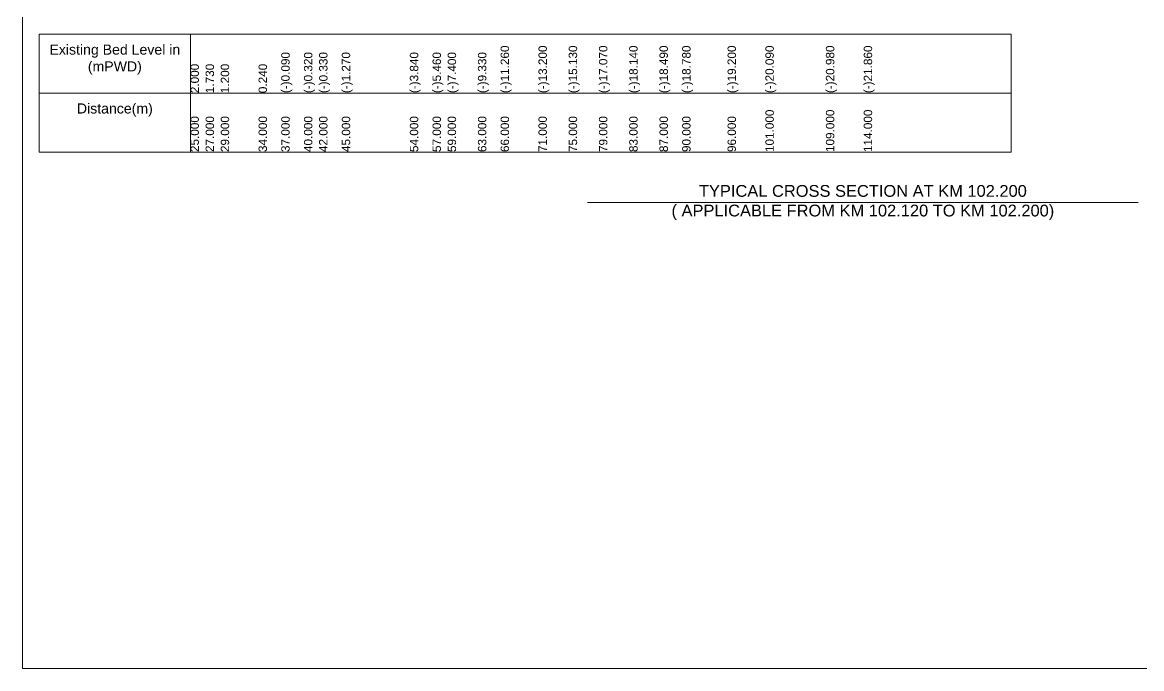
# Model space of a CAD drawing. Header units: inches. Extents: x 89000 to 305017, y -7071 to 0.
# Drawn here: x 175000 to 181658, y -7071 to -3229 of the extents above; entities that cross this region are included whole.
import ezdxf

# ---------------------------------------------------------------- set-up
doc = ezdxf.new("R2010")
doc.units = ezdxf.units.IN
doc.header["$LTSCALE"] = 7
doc.header["$MEASUREMENT"] = 0
for name, color, linetype, lineweight in [('Cross section Data Border', 7, 'Continuous', 9), ('Cross Section Labels', 7, 'Continuous', 9), ('Long Section Labels', 7, 'Continuous', 9)]:
    doc.layers.add(name, color=color, linetype=linetype, lineweight=lineweight)
doc.styles.get("Standard").update_dxf_attribs({"font": 'arial.ttf'})

msp = doc.modelspace()

# ---------------------------------------------------------------- linework, layer by layer
at = {"layer": 'Cross section Data Border'}
msp.add_lwpolyline([(175100, -3300), (180881.41334, -3300), (180881.41334, -4000), (175100, -4000)], close=True, dxfattribs=at)
for points in [[(176000, -3300), (176000, -4000)], [(175100, -3650), (180881.41334, -3650)]]:
    msp.add_lwpolyline(points, dxfattribs=at)
at = {"layer": 'Cross Section Labels'}
msp.add_lwpolyline([(175000, 0), (185000, 0), (185000, -7071), (175000, -7071)], close=True, dxfattribs=at)
msp.add_lwpolyline([(178362, -4300), (180000, -4300), (181638, -4300)], dxfattribs=at)

# ---------------------------------------------------------------- texts
at = {"layer": 'Cross section Data Border', "char_height": 60, "width": 800, "attachment_point": 5}
for s, insert in [('Existing Bed Level in (mPWD)', (175550, -3450)), ('Distance(m)', (175550, -3750))]:
    msp.add_mtext(s, dxfattribs=dict(at, insert=insert))
at = {"layer": 'Cross Section Labels', "insert": (180000, -4300), "char_height": 70, "attachment_point": 5}
msp.add_mtext('TYPICAL CROSS SECTION AT KM 102.200^J( APPLICABLE FROM KM 102.120 TO KM 102.200)', dxfattribs=at)
at = {"layer": 'Long Section Labels', "char_height": 50, "attachment_point": 1, "rotation": 90}
for s, insert in [('(-)11.260', (177845, -3650)), ('(-)13.200', (178070, -3650)), ('(-)15.130', (178250, -3650)), ('(-)17.070', (178430, -3650)), ('(-)18.140', (178610, -3650)), ('(-)18.490', (178790, -3650)), ('(-)18.780', (178925, -3650)), ('(-)19.200', (179195, -3650)), ('(-)20.090', (179420, -3650)), ('(-)20.980', (179780, -3650)), ('(-)21.860', (180005, -3650)), ('(-)0.090', (176540, -3650)), ('(-)0.320', (176675, -3650)), ('(-)0.330', (176765, -3650)), ('(-)1.270', (176900, -3650)), ('(-)3.840', (177305, -3650)), ('(-)5.460', (177440, -3650)), ('(-)7.400', (177530, -3650)), ('(-)9.330', (177710, -3650)), ('2.000', (176000, -3650)), ('1.730', (176090, -3650)), ('1.200', (176180, -3650)), ('0.240', (176405, -3650)), ('25.000', (176000, -4000)), ('27.000', (176090, -4000)), ('29.000', (176180, -4000)), ('34.000', (176405, -4000)), ('37.000', (176540, -4000)), ('40.000', (176675, -4000)), ('42.000', (176765, -4000)), ('45.000', (176900, -4000)), ('54.000', (177305, -4000)), ('57.000', (177440, -4000)), ('59.000', (177530, -4000)), ('63.000', (177710, -4000)), ('66.000', (177845, -4000)), ('71.000', (178070, -4000)), ('75.000', (178250, -4000)), ('79.000', (178430, -4000)), ('83.000', (178610, -4000)), ('87.000', (178790, -4000)), ('90.000', (178925, -4000)), ('96.000', (179195, -4000)), ('101.000', (179420, -4000)), ('109.000', (179780, -4000)), ('114.000', (180005, -4000))]:
    msp.add_mtext(s, dxfattribs=dict(at, insert=insert))

doc.saveas('drawing.dxf')
